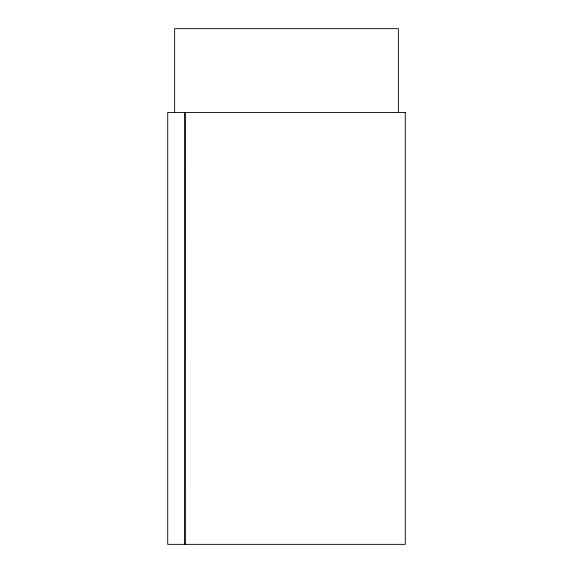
<?xml version="1.0" encoding="UTF-8"?>
<svg xmlns="http://www.w3.org/2000/svg" width="573" height="573" viewBox="0 0 573 573"><rect width="100%" height="100%" fill="white"/><g stroke="black" fill="none" stroke-linecap="round" stroke-linejoin="round"><path stroke-width="0.86" d="M398.364 112.437L398.364 28.65L174.636 28.65L174.636 112.437M405.276 112.437L167.724 112.437L167.724 544.35L405.276 544.35L405.276 112.437M185 544.35L185 112.437L184.972 544.35"/></g></svg>
